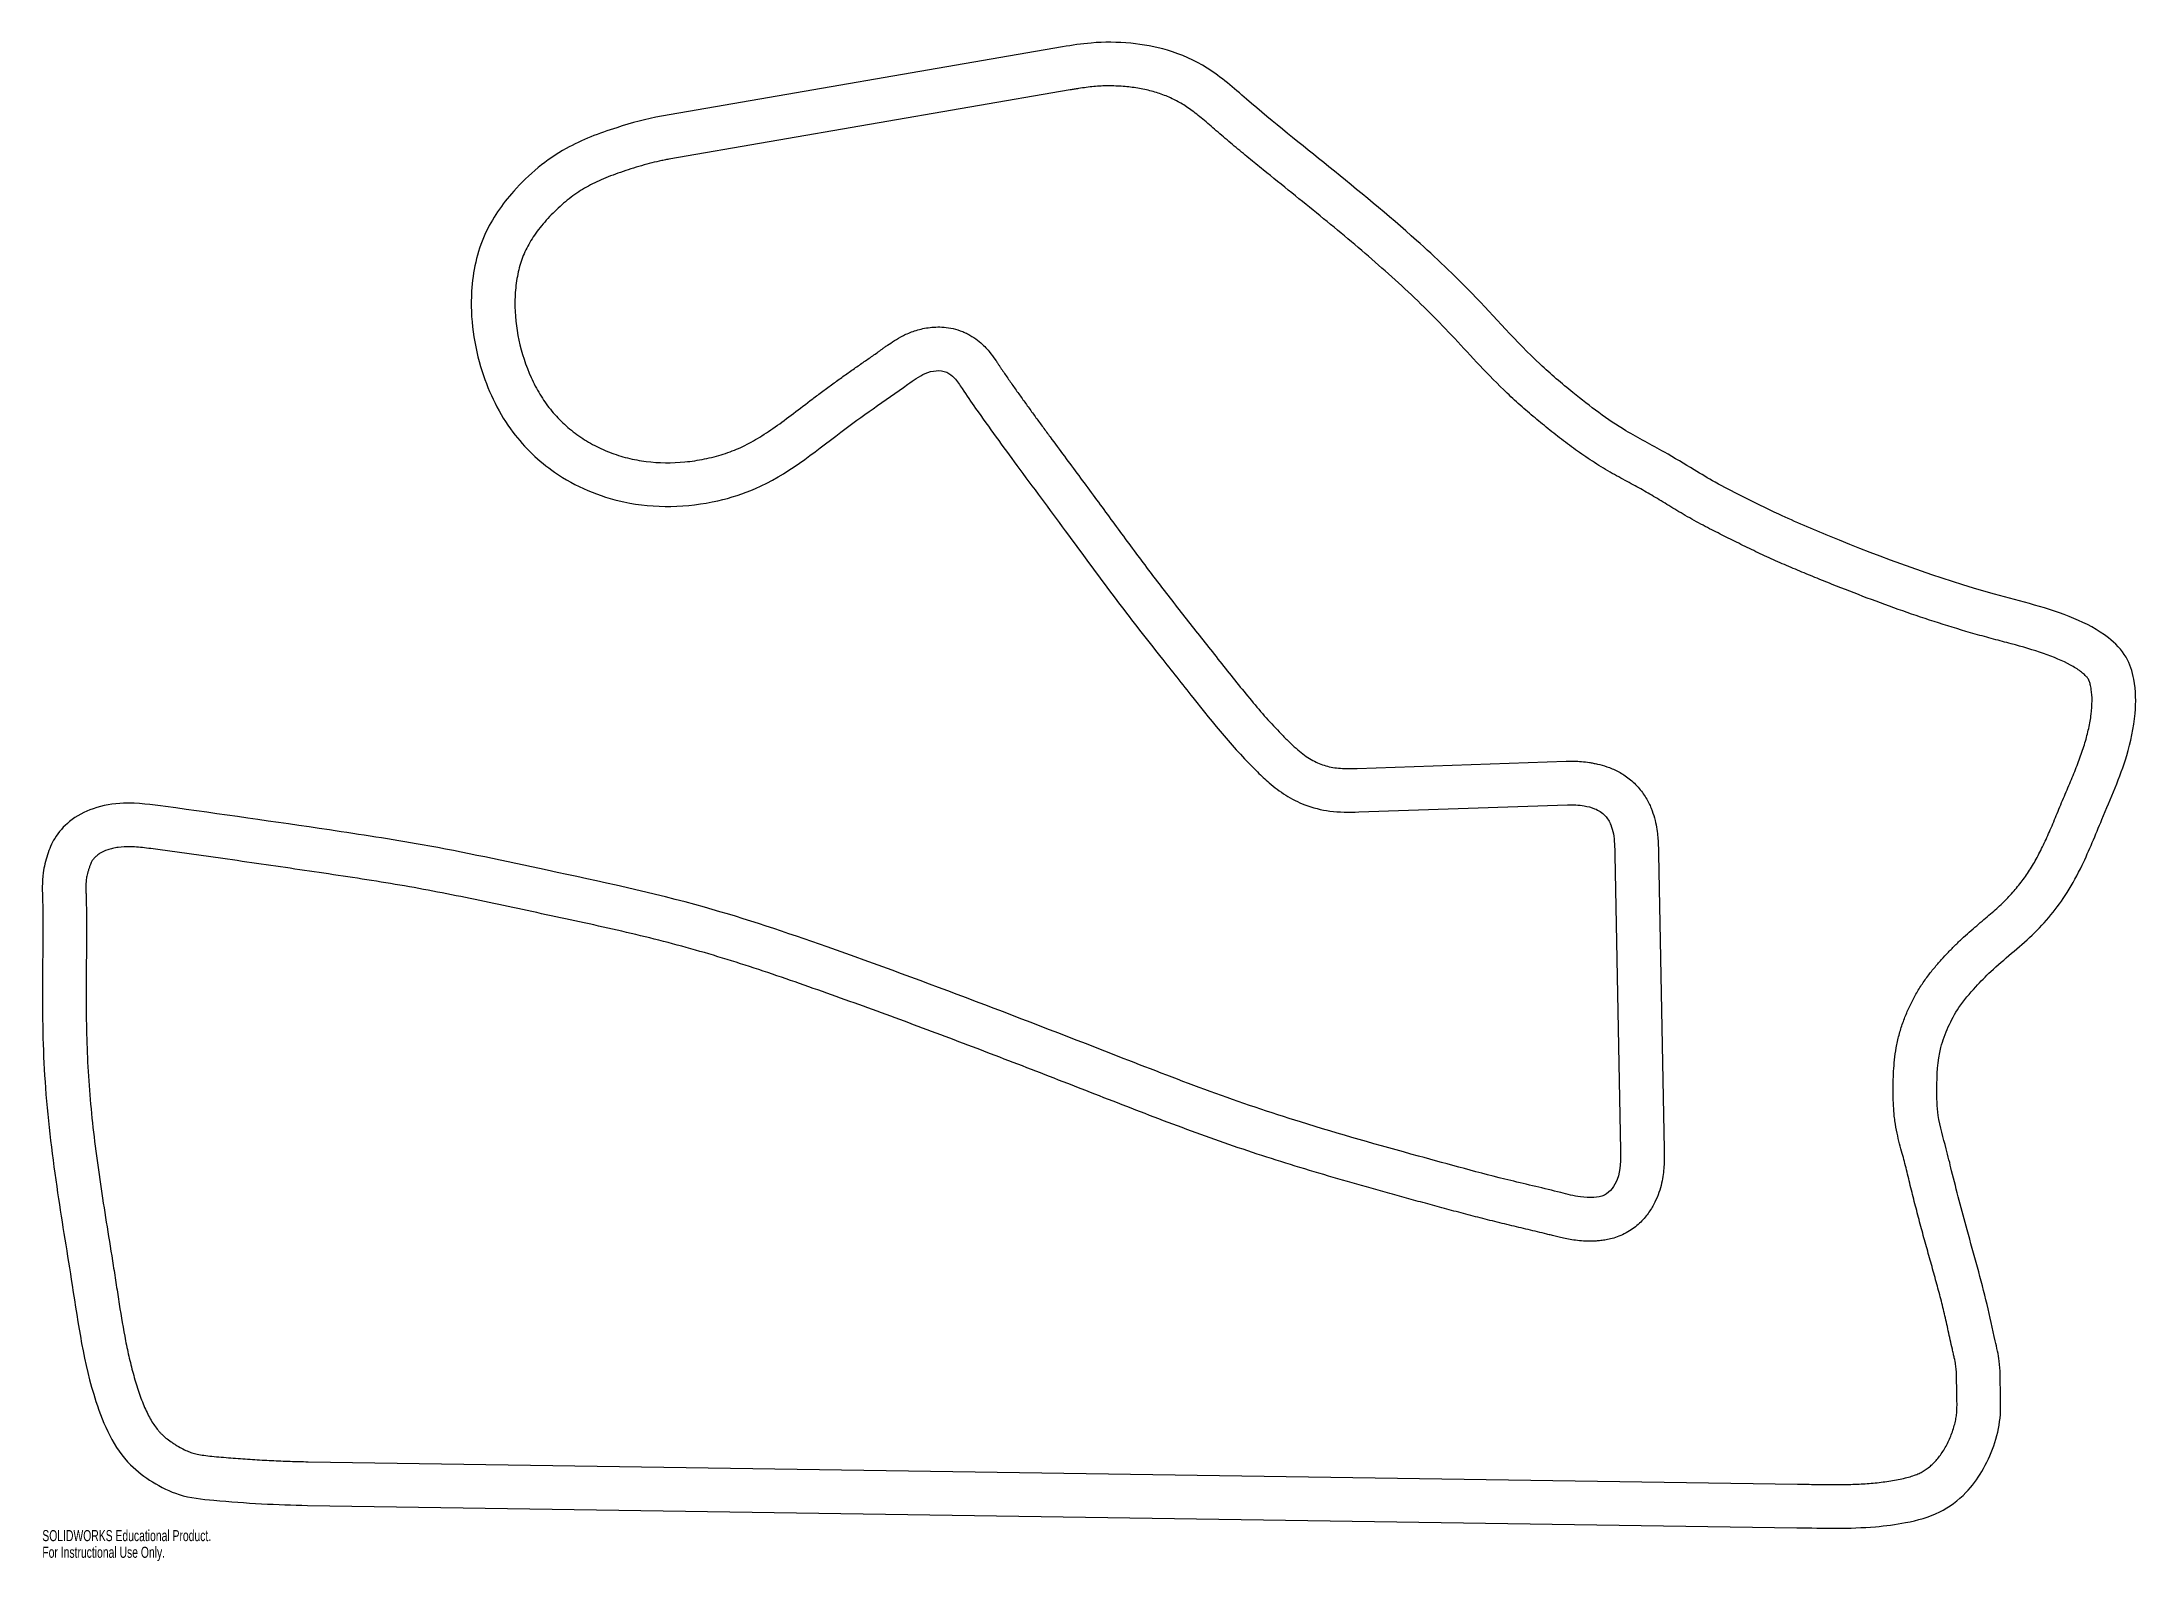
# Model space of a CAD drawing. Header units: inches. Extents: x 0 to 36, y -0.6 to 25.5.
import ezdxf

# ---------------------------------------------------------------- set-up
doc = ezdxf.new("R2010")
doc.units = ezdxf.units.IN
doc.header["$MEASUREMENT"] = 0
doc.styles.add('SLDTEXTSTYLE0', font='TXT', dxfattribs={"width": 0.7})

msp = doc.modelspace()

# ---------------------------------------------------------------- linework, layer by layer
at = {"color": 7, "linetype": 'Continuous', "lineweight": 25}
for p, q in [((17.556, 25.444), (10.665, 24.254)), ((17.684, 24.705), (10.793, 23.515)), ((22.618, 13.048), (26.207, 13.172)), ((22.644, 12.299), (26.233, 12.423)), ((27.046, 11.563), (27.143, 6.483)), ((27.796, 11.577), (27.893, 6.498)), ((4.592, 1.135), (30.185, 0.75)), ((4.581, 0.385), (30.174, 0))]:
    msp.add_line(p, q, dxfattribs=at)
for points, knots in [([(30.174, 0), (30.626, -0.007), (31.251, -0.026), (32.072, 0.083), (32.627, 0.229), (33.07, 0.564), (33.371, 0.968), (33.57, 1.403), (33.689, 1.893), (33.664, 2.383), (33.671, 2.83), (33.557, 3.304), (33.401, 4.061), (33.116, 5.028), (32.882, 5.919), (32.727, 6.577), (32.583, 7.037), (32.573, 7.625), (32.593, 8.148), (32.767, 8.61), (32.96, 8.967), (33.222, 9.276), (33.636, 9.699), (34.239, 10.156), (34.762, 10.786), (35.131, 11.474), (35.449, 12.27), (35.827, 13.116), (36.004, 13.938), (35.998, 14.52), (35.85, 14.99), (35.48, 15.364), (34.715, 15.756), (33.047, 16.143), (31.363, 16.768), (29.927, 17.374), (29.282, 17.7), (28.791, 17.945), (28.358, 18.207), (27.854, 18.515), (27.117, 18.888), (26.417, 19.419), (25.514, 20.188), (24.695, 21.139), (23.488, 22.277), (22.17, 23.361), (20.956, 24.325), (20.095, 25.095), (19.397, 25.404), (18.716, 25.526), (18.107, 25.532), (17.719, 25.472), (17.556, 25.444)], [0, 0, 0, 0, 0.033471, 0.046404, 0.061588, 0.075498, 0.086701, 0.098758, 0.110846, 0.123755, 0.135107, 0.14389, 0.159838, 0.192637, 0.218716, 0.228332, 0.242937, 0.254225, 0.271935, 0.281313, 0.290672, 0.302018, 0.311224, 0.334655, 0.358077, 0.371335, 0.392592, 0.421777, 0.44003, 0.454664, 0.464647, 0.475786, 0.492629, 0.527997, 0.602497, 0.625917, 0.643854, 0.656234, 0.666688, 0.681431, 0.700156, 0.727951, 0.746474, 0.788309, 0.820944, 0.869686, 0.915077, 0.936454, 0.954991, 0.970875, 0.987725, 1, 1, 1, 1]), ([(30.185, 0.75), (30.239, 0.749), (30.346, 0.747), (30.554, 0.744), (30.809, 0.741), (31.102, 0.744), (31.383, 0.757), (31.609, 0.779), (31.785, 0.805), (31.961, 0.836), (32.116, 0.874), (32.237, 0.917), (32.309, 0.95), (32.379, 0.992), (32.449, 1.044), (32.517, 1.104), (32.601, 1.194), (32.679, 1.302), (32.749, 1.425), (32.796, 1.522), (32.837, 1.624), (32.872, 1.73), (32.898, 1.831), (32.915, 1.925), (32.923, 2.013), (32.925, 2.132), (32.922, 2.252), (32.92, 2.361), (32.918, 2.477), (32.917, 2.601), (32.913, 2.7), (32.907, 2.761), (32.899, 2.818), (32.883, 2.896), (32.862, 2.989), (32.838, 3.097), (32.808, 3.229), (32.775, 3.383), (32.731, 3.583), (32.675, 3.821), (32.598, 4.113), (32.516, 4.41), (32.431, 4.713), (32.345, 5.022), (32.261, 5.333), (32.194, 5.593), (32.141, 5.802), (32.103, 5.96), (32.066, 6.113), (32.03, 6.258), (31.994, 6.392), (31.95, 6.55), (31.904, 6.73), (31.87, 6.898), (31.849, 7.046), (31.836, 7.186), (31.83, 7.318), (31.828, 7.442), (31.828, 7.529), (31.828, 7.614), (31.83, 7.734), (31.837, 7.89), (31.854, 8.089), (31.886, 8.299), (31.94, 8.521), (32.01, 8.727), (32.089, 8.916), (32.179, 9.098), (32.283, 9.281), (32.406, 9.461), (32.531, 9.619), (32.655, 9.761), (32.775, 9.89), (32.902, 10.019), (33.036, 10.147), (33.168, 10.264), (33.337, 10.409), (33.494, 10.541), (33.633, 10.665), (33.759, 10.784), (33.906, 10.94), (34.067, 11.14), (34.206, 11.347), (34.334, 11.574), (34.454, 11.824), (34.571, 12.094), (34.669, 12.334), (34.754, 12.534), (34.836, 12.729), (34.935, 12.963), (35.04, 13.231), (35.126, 13.487), (35.191, 13.737), (35.233, 13.98), (35.25, 14.214), (35.238, 14.377), (35.215, 14.493), (35.199, 14.544), (35.187, 14.57), (35.181, 14.581), (35.173, 14.594), (35.154, 14.618), (35.117, 14.657), (35.026, 14.733), (34.826, 14.861), (34.42, 15.028), (33.958, 15.162), (33.554, 15.268), (33.13, 15.384), (32.607, 15.543), (31.784, 15.82), (31.078, 16.088), (30.483, 16.329), (30.185, 16.452), (29.884, 16.58), (29.581, 16.717), (29.281, 16.861), (28.993, 17.005), (28.761, 17.121), (28.562, 17.224), (28.407, 17.307), (28.254, 17.394), (28.11, 17.48), (27.974, 17.563), (27.796, 17.671), (27.625, 17.773), (27.459, 17.866), (27.325, 17.939), (27.185, 18.015), (27.039, 18.095), (26.887, 18.182), (26.681, 18.308), (26.438, 18.472), (26.16, 18.676), (25.897, 18.884), (25.642, 19.094), (25.386, 19.316), (25.049, 19.631), (24.665, 20.03), (24.238, 20.496), (23.824, 20.923), (23.385, 21.34), (22.93, 21.747), (22.461, 22.147), (21.982, 22.542), (21.496, 22.934), (21.085, 23.265), (20.755, 23.534), (20.507, 23.74), (20.3, 23.915), (20.136, 24.057), (20.021, 24.156), (19.912, 24.247), (19.808, 24.329), (19.709, 24.401), (19.615, 24.462), (19.517, 24.517), (19.379, 24.585), (19.198, 24.655), (18.97, 24.716), (18.725, 24.756), (18.469, 24.776), (18.216, 24.775), (18.011, 24.756), (17.851, 24.732), (17.757, 24.717), (17.708, 24.709), (17.684, 24.705)], [0, 0, 0, 0, 0.003906, 0.007812, 0.015625, 0.023438, 0.03125, 0.039062, 0.042969, 0.046875, 0.054688, 0.058594, 0.0625, 0.066406, 0.070312, 0.074219, 0.078125, 0.085938, 0.089844, 0.09375, 0.097656, 0.101562, 0.105469, 0.109375, 0.113281, 0.117188, 0.121094, 0.123047, 0.125, 0.128906, 0.132812, 0.134766, 0.136719, 0.140625, 0.142578, 0.144531, 0.148438, 0.152344, 0.15625, 0.164062, 0.171875, 0.179688, 0.1875, 0.195312, 0.203125, 0.210938, 0.214844, 0.21875, 0.222656, 0.226562, 0.230469, 0.234375, 0.238281, 0.242188, 0.244141, 0.246094, 0.25, 0.251953, 0.253906, 0.255859, 0.257812, 0.261719, 0.265625, 0.269531, 0.273438, 0.277344, 0.28125, 0.285156, 0.289062, 0.292969, 0.296875, 0.300781, 0.304688, 0.308594, 0.3125, 0.316406, 0.320312, 0.328125, 0.332031, 0.335938, 0.34375, 0.351562, 0.359375, 0.367188, 0.375, 0.382812, 0.390625, 0.394531, 0.398438, 0.40625, 0.414062, 0.421875, 0.429688, 0.4375, 0.445312, 0.453125, 0.457031, 0.460938, 0.462891, 0.464844, 0.466797, 0.46875, 0.472656, 0.476562, 0.484375, 0.5, 0.515625, 0.523438, 0.53125, 0.546875, 0.5625, 0.59375, 0.601562, 0.609375, 0.617188, 0.625, 0.632812, 0.640625, 0.648438, 0.652344, 0.65625, 0.660156, 0.664062, 0.667969, 0.671875, 0.679688, 0.683594, 0.6875, 0.691406, 0.695312, 0.699219, 0.703125, 0.710938, 0.71875, 0.726562, 0.734375, 0.742188, 0.75, 0.765625, 0.78125, 0.796875, 0.8125, 0.828125, 0.84375, 0.859375, 0.875, 0.890625, 0.898438, 0.90625, 0.914062, 0.917969, 0.921875, 0.925781, 0.929688, 0.933594, 0.9375, 0.941406, 0.945312, 0.953125, 0.960938, 0.96875, 0.976562, 0.984375, 0.992188, 0.996094, 0.998047, 1, 1, 1, 1]), ([(10.665, 24.254), (10.407, 24.209), (9.844, 24.054), (8.934, 23.714), (8.152, 23.062), (7.556, 22.216), (7.325, 21.118), (7.497, 19.919), (8.024, 18.834), (8.872, 18.022), (10.103, 17.502), (11.339, 17.534), (12.635, 17.942), (13.457, 18.617), (14.309, 19.24), (14.796, 19.569), (15.142, 19.826), (15.379, 19.893), (15.567, 19.872), (15.718, 19.746), (15.862, 19.521), (16.212, 19.014), (16.807, 18.202), (17.631, 17.093), (18.44, 15.984), (19.181, 15.036), (19.961, 14.055), (20.558, 13.308), (21.123, 12.779), (21.388, 12.578), (21.735, 12.399), (22.162, 12.293), (22.48, 12.293), (22.644, 12.299)], [0, 0, 0, 0, 0.030043, 0.065542, 0.109406, 0.143052, 0.180973, 0.233397, 0.277599, 0.315141, 0.364049, 0.425032, 0.450597, 0.516973, 0.542943, 0.57049, 0.583746, 0.591154, 0.598012, 0.604105, 0.612719, 0.628271, 0.67393, 0.726635, 0.784824, 0.829462, 0.862973, 0.926904, 0.93727, 0.950616, 0.96446, 0.981189, 1, 1, 1, 1]), ([(10.793, 23.515), (10.765, 23.51), (10.711, 23.5), (10.599, 23.476), (10.455, 23.441), (10.277, 23.391), (10.032, 23.314), (9.741, 23.213), (9.488, 23.099), (9.308, 22.997), (9.13, 22.88), (8.96, 22.743), (8.8, 22.59), (8.645, 22.426), (8.474, 22.211), (8.349, 21.998), (8.276, 21.828), (8.215, 21.642), (8.162, 21.389), (8.131, 20.955), (8.19, 20.404), (8.369, 19.857), (8.571, 19.471), (8.75, 19.213), (8.963, 18.982), (9.208, 18.779), (9.477, 18.609), (9.77, 18.474), (10.079, 18.375), (10.506, 18.295), (10.955, 18.291), (11.404, 18.358), (11.677, 18.429), (11.881, 18.5), (12.073, 18.581), (12.315, 18.711), (12.616, 18.91), (12.929, 19.143), (13.205, 19.355), (13.435, 19.528), (13.608, 19.655), (13.782, 19.781), (13.958, 19.904), (14.101, 20.003), (14.212, 20.081), (14.295, 20.138), (14.363, 20.186), (14.416, 20.224), (14.455, 20.252), (14.496, 20.282), (14.562, 20.329), (14.661, 20.396), (14.814, 20.486), (15.006, 20.569), (15.201, 20.618), (15.376, 20.634), (15.518, 20.631), (15.672, 20.609), (15.811, 20.567), (15.925, 20.514), (16.025, 20.457), (16.127, 20.381), (16.222, 20.293), (16.32, 20.183), (16.389, 20.087), (16.437, 20.014), (16.464, 19.973), (16.49, 19.934), (16.526, 19.881), (16.571, 19.814), (16.646, 19.705), (16.743, 19.567), (16.861, 19.403), (16.979, 19.238), (17.099, 19.073), (17.22, 18.908), (17.383, 18.687), (17.587, 18.41), (17.833, 18.078), (18.08, 17.745), (18.326, 17.41), (18.652, 16.966), (19.058, 16.418), (19.471, 15.882), (19.81, 15.452), (20.065, 15.129), (20.322, 14.806), (20.579, 14.483), (20.831, 14.173), (21.085, 13.878), (21.299, 13.65), (21.476, 13.475), (21.639, 13.327), (21.79, 13.217), (21.939, 13.14), (22.048, 13.099), (22.169, 13.068), (22.292, 13.051), (22.417, 13.045), (22.528, 13.045), (22.589, 13.047), (22.618, 13.048)], [0, 0, 0, 0, 0.003906, 0.007812, 0.015625, 0.023438, 0.03125, 0.046875, 0.0625, 0.070312, 0.078125, 0.09375, 0.101562, 0.109375, 0.125, 0.140625, 0.148438, 0.15625, 0.171875, 0.1875, 0.21875, 0.25, 0.265625, 0.28125, 0.296875, 0.3125, 0.328125, 0.34375, 0.359375, 0.375, 0.40625, 0.421875, 0.4375, 0.445312, 0.453125, 0.46875, 0.484375, 0.5, 0.515625, 0.523438, 0.53125, 0.539062, 0.546875, 0.554688, 0.558594, 0.5625, 0.566406, 0.568359, 0.570312, 0.572266, 0.574219, 0.578125, 0.582031, 0.585938, 0.589844, 0.591797, 0.59375, 0.595703, 0.597656, 0.598633, 0.599609, 0.601562, 0.603516, 0.605469, 0.609375, 0.611328, 0.613281, 0.615234, 0.617188, 0.621094, 0.625, 0.632812, 0.640625, 0.648438, 0.65625, 0.664062, 0.671875, 0.6875, 0.703125, 0.71875, 0.734375, 0.75, 0.78125, 0.8125, 0.828125, 0.84375, 0.859375, 0.875, 0.890625, 0.90625, 0.921875, 0.929688, 0.9375, 0.953125, 0.960938, 0.96875, 0.976562, 0.984375, 0.992188, 0.996094, 1, 1, 1, 1]), ([(26.207, 13.172), (26.296, 13.175), (26.429, 13.172), (26.585, 13.153), (26.673, 13.138), (26.77, 13.119), (26.906, 13.082), (27.089, 13.006), (27.24, 12.913), (27.359, 12.815), (27.446, 12.727), (27.52, 12.634), (27.601, 12.511), (27.673, 12.362), (27.729, 12.194), (27.763, 12.035), (27.781, 11.894), (27.792, 11.744), (27.795, 11.646), (27.796, 11.577)], [0, 0, 0, 0, 0.125, 0.1875, 0.21875, 0.25, 0.3125, 0.375, 0.4375, 0.46875, 0.5, 0.53125, 0.5625, 0.625, 0.6875, 0.75, 0.8125, 0.875, 1, 1, 1, 1]), ([(27.143, 6.483), (27.146, 6.325), (27.148, 6.022), (26.93, 5.712), (26.668, 5.666), (26.415, 5.68), (25.941, 5.806), (25.009, 6.017), (23.518, 6.427), (21.788, 6.909), (20.1, 7.479), (17.407, 8.533), (14.532, 9.643), (11.235, 10.76), (8.889, 11.253), (6.746, 11.721), (4.553, 12.052), (2.849, 12.297), (1.487, 12.481), (0.911, 12.39), (0.499, 12.168), (0.234, 11.877), (0.107, 11.561), (0.014, 11.202), (0.047, 10.429), (0.014, 9.202), (0.052, 7.52), (0.267, 5.821), (0.57, 4.024), (0.79, 2.421), (1.319, 1.218), (1.92, 0.771), (2.399, 0.529), (3.305, 0.435), (4.077, 0.392), (4.581, 0.385)], [0, 0, 0, 0, 0.011763, 0.019918, 0.024198, 0.029629, 0.037701, 0.058325, 0.096582, 0.145772, 0.183915, 0.221175, 0.347993, 0.399585, 0.464339, 0.515472, 0.553027, 0.619331, 0.636229, 0.648678, 0.659434, 0.668374, 0.675569, 0.68302, 0.694193, 0.729239, 0.769183, 0.811543, 0.848998, 0.896476, 0.925478, 0.936587, 0.948325, 0.962446, 1, 1, 1, 1]), ([(26.233, 12.423), (26.327, 12.426), (26.486, 12.415), (26.71, 12.362), (26.883, 12.253), (26.979, 12.087), (27.025, 11.919), (27.041, 11.746), (27.045, 11.625), (27.046, 11.563)], [0, 0, 0, 0, 0.20541, 0.337213, 0.493452, 0.626956, 0.740232, 0.866241, 1, 1, 1, 1]), ([(27.893, 6.498), (27.893, 6.483), (27.894, 6.455), (27.894, 6.391), (27.894, 6.301), (27.888, 6.176), (27.872, 6.037), (27.842, 5.884), (27.791, 5.719), (27.715, 5.55), (27.607, 5.379), (27.481, 5.238), (27.352, 5.134), (27.24, 5.063), (27.113, 5.005), (26.998, 4.968), (26.895, 4.945), (26.803, 4.932), (26.724, 4.926), (26.624, 4.921), (26.503, 4.924), (26.369, 4.938), (26.247, 4.957), (26.137, 4.98), (26.039, 5.004), (25.952, 5.026), (25.85, 5.052), (25.718, 5.085), (25.559, 5.123), (25.397, 5.161), (25.178, 5.213), (24.899, 5.281), (24.568, 5.366), (24.239, 5.453), (23.911, 5.541), (23.586, 5.631), (23.263, 5.72), (22.83, 5.841), (22.287, 5.994), (21.634, 6.187), (20.981, 6.393), (20.332, 6.612), (19.687, 6.843), (19.05, 7.085), (18.423, 7.329), (17.8, 7.572), (16.969, 7.895), (15.93, 8.294), (14.682, 8.762), (13.43, 9.216), (12.386, 9.578), (11.557, 9.839), (10.729, 10.074), (9.879, 10.275), (9.014, 10.463), (8.137, 10.651), (7.27, 10.837), (6.413, 11.001), (5.767, 11.109), (5.111, 11.209), (4.449, 11.307), (3.789, 11.403), (3.238, 11.482), (2.797, 11.544), (2.466, 11.591), (2.191, 11.628), (1.968, 11.659), (1.763, 11.686), (1.54, 11.705), (1.36, 11.697), (1.232, 11.674), (1.121, 11.643), (1.027, 11.597), (0.954, 11.542), (0.917, 11.506), (0.896, 11.48), (0.884, 11.462), (0.874, 11.445), (0.859, 11.415), (0.843, 11.374), (0.825, 11.321), (0.808, 11.267), (0.796, 11.219), (0.787, 11.176), (0.781, 11.141), (0.777, 11.098), (0.774, 11.028), (0.775, 10.939), (0.778, 10.831), (0.781, 10.712), (0.784, 10.566), (0.786, 10.334), (0.785, 10.048), (0.781, 9.71), (0.778, 9.379), (0.777, 8.944), (0.785, 8.401), (0.814, 7.757), (0.885, 6.905), (1, 6.043), (1.138, 5.169), (1.227, 4.617), (1.297, 4.17), (1.363, 3.733), (1.433, 3.313), (1.519, 2.91), (1.593, 2.616), (1.682, 2.327), (1.782, 2.062), (1.894, 1.838), (1.985, 1.709), (2.047, 1.638), (2.088, 1.595), (2.148, 1.542), (2.222, 1.487), (2.288, 1.443), (2.359, 1.398), (2.444, 1.351), (2.521, 1.315), (2.578, 1.294), (2.63, 1.278), (2.71, 1.259), (2.83, 1.24), (2.975, 1.225), (3.141, 1.21), (3.306, 1.197), (3.471, 1.184), (3.692, 1.17), (3.965, 1.154), (4.232, 1.143), (4.441, 1.137), (4.541, 1.135), (4.592, 1.135)], [0, 0, 0, 0, 0.000977, 0.001953, 0.003906, 0.005859, 0.007812, 0.009766, 0.011719, 0.013672, 0.015625, 0.017578, 0.018555, 0.019531, 0.020508, 0.021484, 0.022461, 0.023438, 0.024414, 0.025391, 0.027344, 0.029297, 0.03125, 0.033203, 0.035156, 0.037109, 0.039062, 0.042969, 0.046875, 0.050781, 0.054688, 0.0625, 0.070312, 0.078125, 0.085938, 0.09375, 0.101562, 0.109375, 0.125, 0.140625, 0.15625, 0.171875, 0.1875, 0.203125, 0.21875, 0.234375, 0.25, 0.28125, 0.3125, 0.34375, 0.375, 0.390625, 0.40625, 0.4375, 0.453125, 0.46875, 0.5, 0.515625, 0.53125, 0.546875, 0.5625, 0.578125, 0.59375, 0.601562, 0.609375, 0.617188, 0.621094, 0.625, 0.632812, 0.640625, 0.644531, 0.648438, 0.65625, 0.660156, 0.664062, 0.666016, 0.667969, 0.669922, 0.671875, 0.673828, 0.675781, 0.677734, 0.679688, 0.681641, 0.683594, 0.685547, 0.6875, 0.691406, 0.693359, 0.695312, 0.699219, 0.703125, 0.710938, 0.71875, 0.726562, 0.734375, 0.75, 0.765625, 0.78125, 0.8125, 0.828125, 0.84375, 0.851562, 0.859375, 0.875, 0.882812, 0.890625, 0.898438, 0.90625, 0.914062, 0.921875, 0.923828, 0.925781, 0.929688, 0.933594, 0.935547, 0.9375, 0.941406, 0.945312, 0.947266, 0.949219, 0.953125, 0.957031, 0.960938, 0.964844, 0.96875, 0.972656, 0.976562, 0.984375, 0.992188, 0.996094, 1, 1, 1, 1])]:
    msp.add_open_spline(points, degree=3, knots=knots, dxfattribs=at)

# ---------------------------------------------------------------- texts
at = {"color": 7, "linetype": 'Continuous', "char_height": 0.1903, "attachment_point": 1, "style": 'SLDTEXTSTYLE0'}
for s, insert in [('SOLIDWORKS Educational Product.', (0.026, -0.04)), ('For Instructional Use Only.', (0.026, -0.326))]:
    msp.add_mtext(s, dxfattribs=dict(at, insert=insert))

doc.saveas('drawing.dxf')
